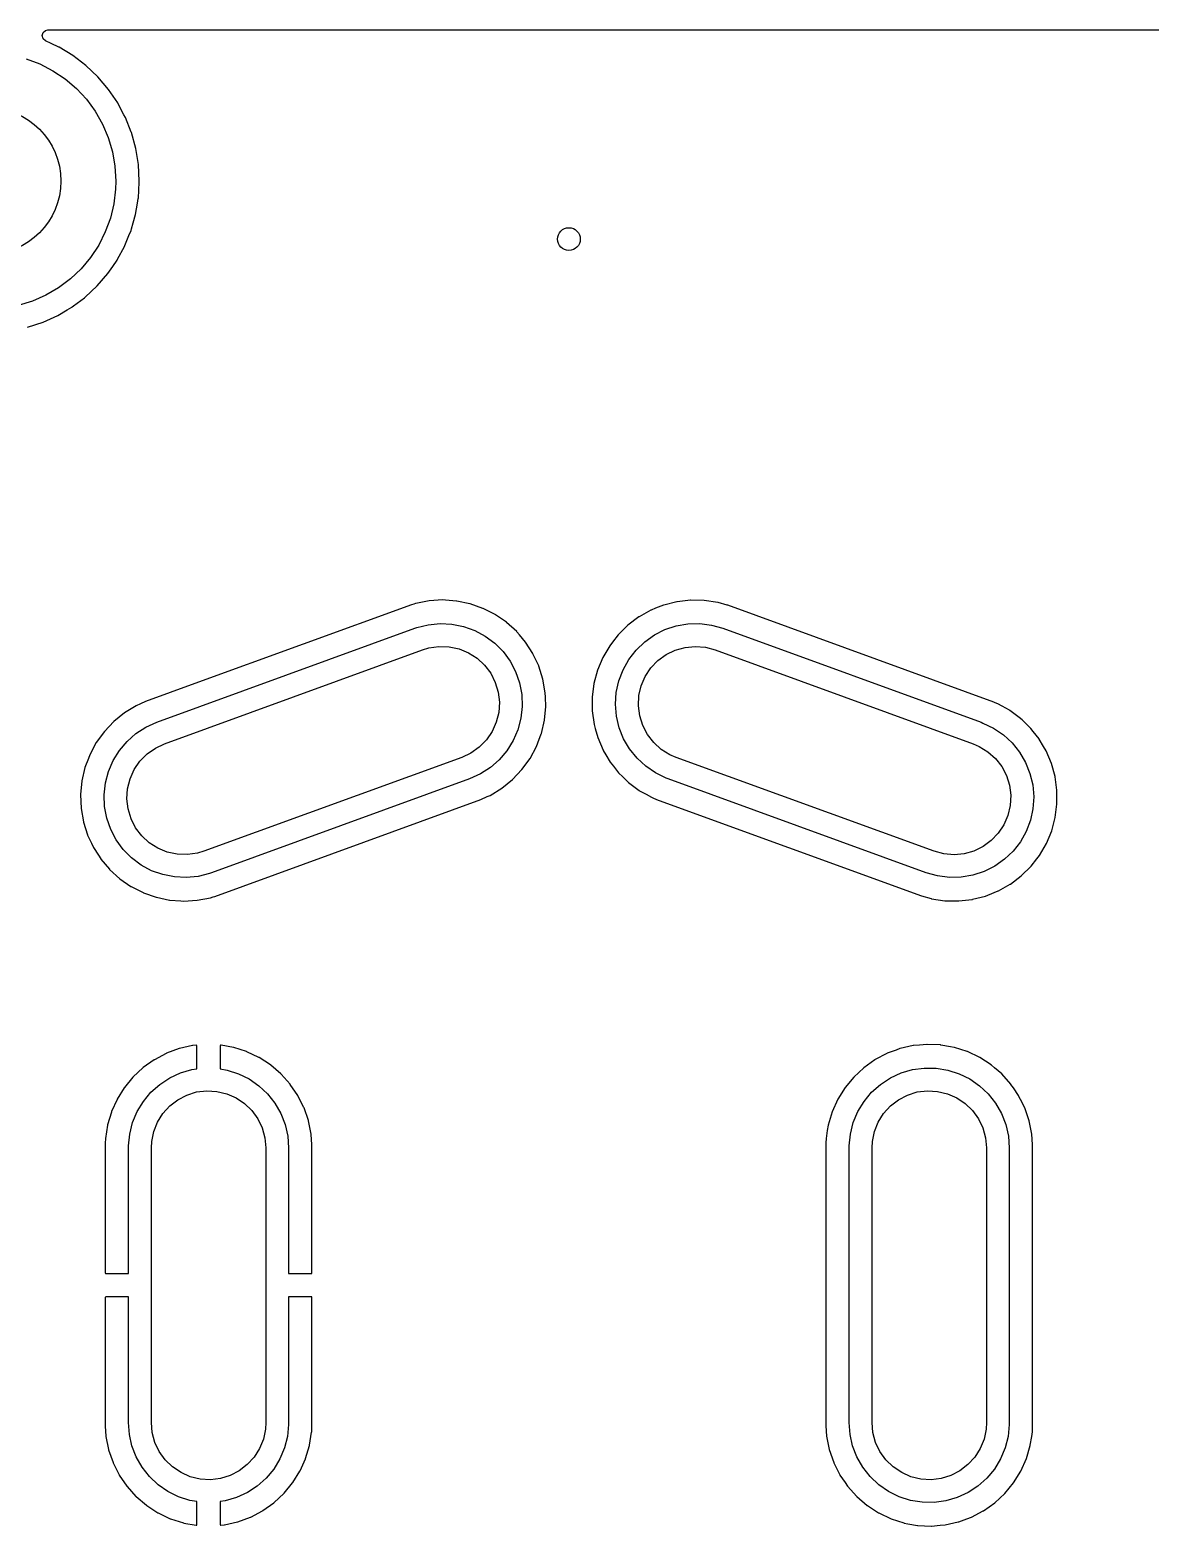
# Model space of a CAD drawing. Extents: x 14 to 417, y -165 to -100.
# Drawn here: x 191.42 to 215.9, y -132.26 to -99.57 of the extents above; entities that cross this region are included whole.
import ezdxf

# ---------------------------------------------------------------- set-up
doc = ezdxf.new("R2010")
doc.units = 0
doc.layers.add('BLACK', color=7, linetype='CONTINUOUS')

msp = doc.modelspace()

# ---------------------------------------------------------------- linework, layer by layer
at = {"layer": 'BLACK', "linetype": 'CONTINUOUS'}
for p, q in [((191.69, -99.6937), (191.711, -99.6257)), ((191.71, -99.762), (191.69, -99.6937)), ((191.711, -99.6257), (191.765, -99.5796)), ((191.765, -99.5796), (191.816, -99.5685)), ((191.816, -99.5685), (239.985, -99.5685)), ((191.763, -99.8088), (191.71, -99.762)), ((191.886, -99.866), (191.763, -99.8088)), ((192.056, -99.9445), (191.886, -99.866)), ((192.058, -99.9462), (192.056, -99.9445)), ((192.359, -100.128), (192.058, -99.9462)), ((192.058, -99.9462), (192.058, -99.9462)), ((191.337, -100.198), (191.639, -100.312)), ((191.639, -100.312), (191.925, -100.46)), ((192.362, -100.13), (192.359, -100.128)), ((192.359, -100.128), (192.359, -100.128)), ((192.647, -100.347), (192.362, -100.13)), ((192.907, -100.593), (192.647, -100.347)), ((191.925, -100.46), (192.193, -100.64)), ((192.193, -100.64), (192.438, -100.849)), ((193.139, -100.867), (192.907, -100.593)), ((192.438, -100.849), (192.657, -101.085)), ((193.34, -101.163), (193.139, -100.867)), ((192.657, -101.085), (192.848, -101.345)), ((192.848, -101.345), (193.008, -101.625)), ((193.342, -101.167), (193.34, -101.163)), ((193.478, -101.423), (193.342, -101.167)), ((193.342, -101.167), (193.342, -101.167)), ((193.008, -101.625), (193.134, -101.922)), ((193.508, -101.48), (193.478, -101.423)), ((193.509, -101.483), (193.508, -101.48)), ((193.637, -101.805), (193.509, -101.483)), ((193.134, -101.922), (193.226, -102.231)), ((193.64, -101.813), (193.637, -101.805)), ((193.736, -102.159), (193.64, -101.813)), ((193.226, -102.231), (193.281, -102.548)), ((193.794, -102.512), (193.736, -102.159)), ((193.281, -102.548), (193.3, -102.87)), ((193.813, -102.87), (193.794, -102.512)), ((193.3, -102.87), (193.294, -103.046)), ((193.792, -103.247), (193.813, -102.895)), ((193.813, -102.893), (193.813, -102.87)), ((193.813, -102.895), (193.813, -102.893)), ((193.294, -103.046), (193.256, -103.366)), ((193.773, -103.357), (193.791, -103.254)), ((193.791, -103.251), (193.792, -103.247)), ((193.791, -103.254), (193.791, -103.251)), ((193.791, -103.254), (193.791, -103.254)), ((193.256, -103.366), (193.18, -103.679)), ((193.679, -103.787), (193.731, -103.604)), ((193.731, -103.604), (193.773, -103.357)), ((193.18, -103.679), (193.07, -103.982)), ((193.587, -104.062), (193.632, -103.952)), ((193.632, -103.952), (193.633, -103.949)), ((193.632, -103.952), (193.632, -103.952)), ((193.633, -103.949), (193.643, -103.913)), ((193.643, -103.913), (193.679, -103.787)), ((192.925, -104.27), (192.748, -104.539)), ((193.07, -103.982), (192.925, -104.27)), ((193.33, -104.593), (193.496, -104.284)), ((193.496, -104.284), (193.498, -104.281)), ((193.498, -104.281), (193.587, -104.062)), ((192.748, -104.539), (192.541, -104.787)), ((193.232, -104.737), (193.326, -104.599)), ((193.326, -104.599), (193.328, -104.596)), ((193.326, -104.599), (193.326, -104.599)), ((193.328, -104.596), (193.33, -104.593)), ((193.33, -104.593), (193.33, -104.593)), ((192.541, -104.787), (192.307, -105.009)), ((192.891, -105.163), (193.125, -104.892)), ((193.125, -104.892), (193.232, -104.737)), ((192.049, -105.202), (191.771, -105.365)), ((192.307, -105.009), (192.049, -105.202)), ((192.63, -105.408), (192.891, -105.163)), ((191.476, -105.494), (191.168, -105.589)), ((191.771, -105.365), (191.476, -105.494)), ((192.343, -105.623), (192.374, -105.6)), ((192.374, -105.6), (192.613, -105.421)), ((192.613, -105.421), (192.63, -105.408)), ((191.709, -105.955), (192.035, -105.806)), ((192.035, -105.806), (192.236, -105.687)), ((192.236, -105.687), (192.34, -105.625)), ((192.34, -105.625), (192.343, -105.623)), ((192.34, -105.625), (192.34, -105.625)), ((191.369, -106.067), (191.709, -105.955)), ((199.762, -112.13), (195.024, -113.854)), ((199.763, -112.13), (199.762, -112.13)), ((199.762, -112.13), (199.762, -112.13)), ((199.811, -112.115), (199.763, -112.13)), ((199.85, -112.103), (199.811, -112.115)), ((199.853, -112.101), (199.85, -112.103)), ((199.85, -112.103), (199.85, -112.103)), ((200.147, -112.044), (199.853, -112.101)), ((200.447, -112.026), (200.147, -112.044)), ((200.504, -112.031), (200.447, -112.026)), ((200.742, -112.048), (200.504, -112.031)), ((200.746, -112.048), (200.742, -112.048)), ((200.742, -112.048), (200.742, -112.048)), ((200.75, -112.049), (200.746, -112.048)), ((201.036, -112.109), (200.75, -112.049)), ((200.75, -112.049), (200.75, -112.049)), ((201.04, -112.11), (201.036, -112.109)), ((201.036, -112.109), (201.036, -112.109)), ((201.323, -112.209), (201.04, -112.11)), ((205.269, -112.137), (205.096, -112.207)), ((205.273, -112.136), (205.269, -112.137)), ((205.274, -112.136), (205.273, -112.136)), ((205.556, -112.065), (205.274, -112.136)), ((205.56, -112.064), (205.556, -112.065)), ((205.556, -112.065), (205.556, -112.065)), ((205.564, -112.063), (205.56, -112.064)), ((205.854, -112.03), (205.564, -112.063)), ((205.858, -112.029), (205.854, -112.03)), ((205.854, -112.03), (205.854, -112.03)), ((205.863, -112.029), (205.858, -112.029)), ((206.154, -112.034), (205.863, -112.029)), ((206.158, -112.034), (206.154, -112.034)), ((206.455, -112.079), (206.158, -112.034)), ((206.459, -112.08), (206.455, -112.079)), ((206.66, -112.139), (206.459, -112.08)), ((206.459, -112.08), (206.459, -112.08)), ((206.67, -112.142), (206.66, -112.139)), ((206.672, -112.142), (206.67, -112.142)), ((212.483, -114.257), (206.672, -112.142)), ((206.672, -112.142), (206.672, -112.142)), ((201.327, -112.211), (201.323, -112.209)), ((201.586, -112.344), (201.327, -112.211)), ((201.327, -112.211), (201.327, -112.211)), ((201.59, -112.346), (201.586, -112.344)), ((201.594, -112.348), (201.59, -112.346)), ((201.834, -112.514), (201.594, -112.348)), ((201.594, -112.348), (201.594, -112.348)), ((204.729, -112.396), (204.49, -112.576)), ((204.733, -112.394), (204.729, -112.396)), ((204.987, -112.251), (204.733, -112.394)), ((204.991, -112.249), (204.987, -112.251)), ((204.987, -112.251), (204.987, -112.251)), ((204.995, -112.247), (204.991, -112.249)), ((205.096, -112.207), (204.995, -112.247)), ((204.995, -112.247), (204.995, -112.247)), ((194.194, -114.698), (199.833, -112.645)), ((199.833, -112.645), (199.876, -112.63)), ((199.876, -112.63), (200.127, -112.567)), ((200.127, -112.567), (200.385, -112.541)), ((200.385, -112.541), (200.644, -112.553)), ((200.644, -112.553), (200.899, -112.604)), ((200.899, -112.604), (201.143, -112.691)), ((201.143, -112.691), (201.371, -112.814)), ((201.837, -112.516), (201.834, -112.514)), ((201.834, -112.514), (201.834, -112.514)), ((202.059, -112.718), (201.837, -112.516)), ((202.062, -112.721), (202.059, -112.718)), ((202.121, -112.79), (202.062, -112.721)), ((202.062, -112.721), (202.062, -112.721)), ((202.253, -112.947), (202.121, -112.79)), ((204.274, -112.79), (204.151, -112.948)), ((204.276, -112.787), (204.274, -112.79)), ((204.274, -112.79), (204.274, -112.79)), ((204.49, -112.576), (204.276, -112.787)), ((204.856, -112.94), (205.068, -112.79)), ((205.068, -112.79), (205.299, -112.673)), ((205.299, -112.673), (205.546, -112.592)), ((205.546, -112.592), (205.801, -112.548)), ((205.801, -112.548), (206.061, -112.542)), ((206.061, -112.542), (206.318, -112.575)), ((206.318, -112.575), (206.567, -112.645)), ((206.567, -112.645), (212.206, -114.698)), ((194.365, -115.167), (200.004, -113.115)), ((200.004, -113.115), (200.141, -113.074)), ((200.141, -113.074), (200.361, -113.042)), ((200.361, -113.042), (200.583, -113.049)), ((200.583, -113.049), (200.801, -113.096)), ((200.801, -113.096), (201.006, -113.18)), ((201.371, -112.814), (201.579, -112.969)), ((201.579, -112.969), (201.762, -113.153)), ((202.255, -112.95), (202.253, -112.947)), ((202.412, -113.196), (202.255, -112.95)), ((204.092, -113.024), (203.941, -113.283)), ((204.151, -112.948), (204.092, -113.024)), ((204.51, -113.324), (204.668, -113.119)), ((204.668, -113.119), (204.856, -112.94)), ((205.325, -113.218), (205.525, -113.121)), ((205.525, -113.121), (205.739, -113.061)), ((205.739, -113.061), (205.96, -113.04)), ((205.96, -113.04), (206.182, -113.058)), ((206.182, -113.058), (206.396, -113.115)), ((206.396, -113.115), (212.035, -115.167)), ((201.006, -113.18), (201.194, -113.3)), ((201.194, -113.3), (201.357, -113.45)), ((201.762, -113.153), (201.915, -113.363)), ((201.915, -113.363), (202.036, -113.592)), ((202.415, -113.199), (202.412, -113.196)), ((202.412, -113.196), (202.412, -113.196)), ((202.456, -113.287), (202.415, -113.199)), ((202.54, -113.468), (202.456, -113.287)), ((203.941, -113.283), (203.826, -113.56)), ((204.383, -113.55), (204.51, -113.324)), ((204.992, -113.51), (205.146, -113.349)), ((205.146, -113.349), (205.325, -113.218)), ((201.357, -113.45), (201.491, -113.628)), ((201.491, -113.628), (201.592, -113.826)), ((202.036, -113.592), (202.121, -113.837)), ((202.541, -113.471), (202.54, -113.468)), ((202.54, -113.468), (202.54, -113.468)), ((202.543, -113.475), (202.541, -113.471)), ((202.571, -113.565), (202.543, -113.475)), ((202.543, -113.475), (202.543, -113.475)), ((202.631, -113.758), (202.571, -113.565)), ((202.682, -114.053), (202.631, -113.758)), ((203.826, -113.56), (203.748, -113.85)), ((204.291, -113.793), (204.383, -113.55)), ((204.781, -113.9), (204.869, -113.695)), ((204.869, -113.695), (204.992, -113.51)), ((195.024, -113.854), (193.949, -114.246)), ((201.592, -113.826), (201.656, -114.039)), ((201.656, -114.039), (201.681, -114.259)), ((202.121, -113.837), (202.17, -114.092)), ((202.17, -114.092), (202.18, -114.351)), ((202.686, -114.148), (202.682, -114.053)), ((203.748, -113.85), (203.71, -114.148)), ((204.219, -114.305), (204.236, -114.046)), ((204.236, -114.046), (204.291, -113.793)), ((204.731, -114.116), (204.781, -113.9)), ((193.744, -114.336), (193.488, -114.492)), ((193.836, -114.296), (193.744, -114.336)), ((193.947, -114.247), (193.836, -114.296)), ((193.949, -114.246), (193.947, -114.247)), ((193.947, -114.247), (193.947, -114.247)), ((201.681, -114.259), (201.666, -114.481)), ((202.18, -114.351), (202.152, -114.609)), ((202.666, -114.652), (202.694, -114.353)), ((202.694, -114.353), (202.686, -114.148)), ((203.71, -114.148), (203.71, -114.246)), ((203.71, -114.246), (203.711, -114.439)), ((204.24, -114.564), (204.219, -114.305)), ((204.72, -114.338), (204.731, -114.116)), ((204.748, -114.558), (204.72, -114.338)), ((212.484, -114.258), (212.483, -114.257)), ((212.483, -114.257), (212.483, -114.257)), ((212.485, -114.258), (212.484, -114.258)), ((212.515, -114.271), (212.485, -114.258)), ((212.485, -114.258), (212.485, -114.258)), ((212.571, -114.294), (212.515, -114.271)), ((212.67, -114.349), (212.571, -114.294)), ((212.83, -114.437), (212.67, -114.349)), ((193.255, -114.681), (193.049, -114.899)), ((193.488, -114.492), (193.255, -114.681)), ((193.958, -114.804), (194.194, -114.698)), ((201.613, -114.697), (201.522, -114.9)), ((201.666, -114.481), (201.613, -114.697)), ((202.152, -114.609), (202.086, -114.86)), ((202.598, -114.944), (202.666, -114.652)), ((203.711, -114.439), (203.711, -114.448)), ((203.711, -114.448), (203.752, -114.745)), ((203.752, -114.745), (203.753, -114.749)), ((203.753, -114.749), (203.753, -114.749)), ((203.753, -114.749), (203.775, -114.831)), ((204.3, -114.816), (204.24, -114.564)), ((204.815, -114.77), (204.748, -114.558)), ((212.206, -114.698), (212.248, -114.714)), ((212.248, -114.714), (212.482, -114.827)), ((212.833, -114.439), (212.83, -114.437)), ((212.83, -114.437), (212.83, -114.437)), ((212.837, -114.442), (212.833, -114.439)), ((213.071, -114.616), (212.837, -114.442)), ((212.837, -114.442), (212.837, -114.442)), ((213.074, -114.618), (213.071, -114.616)), ((213.071, -114.616), (213.071, -114.616)), ((213.077, -114.621), (213.074, -114.618)), ((213.104, -114.648), (213.077, -114.621)), ((213.077, -114.621), (213.077, -114.621)), ((213.289, -114.827), (213.104, -114.648)), ((193.049, -114.899), (192.873, -115.143)), ((193.545, -115.115), (193.74, -114.944)), ((193.74, -114.944), (193.958, -114.804)), ((201.397, -115.083), (201.241, -115.242)), ((201.522, -114.9), (201.397, -115.083)), ((202.086, -114.86), (201.983, -115.098)), ((202.522, -115.146), (202.597, -114.948)), ((202.597, -114.948), (202.598, -114.944)), ((203.775, -114.831), (203.831, -115.034)), ((203.831, -115.034), (203.949, -115.311)), ((204.396, -115.057), (204.3, -114.816)), ((204.527, -115.281), (204.396, -115.057)), ((204.918, -114.967), (204.815, -114.77)), ((205.055, -115.142), (204.918, -114.967)), ((212.482, -114.827), (212.696, -114.972)), ((212.696, -114.972), (212.887, -115.149)), ((213.292, -114.831), (213.289, -114.827)), ((213.348, -114.903), (213.292, -114.831)), ((213.292, -114.831), (213.292, -114.831)), ((213.475, -115.063), (213.348, -114.903)), ((213.477, -115.067), (213.475, -115.063)), ((213.573, -115.229), (213.477, -115.067)), ((213.477, -115.067), (213.477, -115.067)), ((192.73, -115.411), (192.699, -115.493)), ((192.732, -115.407), (192.73, -115.411)), ((192.73, -115.411), (192.73, -115.411)), ((192.873, -115.143), (192.732, -115.407)), ((193.241, -115.534), (193.377, -115.313)), ((193.377, -115.313), (193.545, -115.115)), ((193.827, -115.549), (193.983, -115.39)), ((193.983, -115.39), (194.164, -115.262)), ((194.164, -115.262), (194.365, -115.167)), ((201.06, -115.37), (200.859, -115.465)), ((201.241, -115.242), (201.06, -115.37)), ((201.847, -115.319), (201.679, -115.517)), ((201.983, -115.098), (201.847, -115.319)), ((202.351, -115.489), (202.492, -115.225)), ((202.492, -115.225), (202.522, -115.146)), ((203.949, -115.311), (203.951, -115.314)), ((203.951, -115.314), (203.951, -115.314)), ((203.951, -115.314), (204.008, -115.411)), ((204.008, -115.411), (204.101, -115.569)), ((204.689, -115.483), (204.527, -115.281)), ((205.22, -115.291), (205.055, -115.142)), ((205.409, -115.408), (205.22, -115.291)), ((205.541, -115.465), (205.409, -115.408)), ((212.035, -115.167), (212.167, -115.224)), ((212.167, -115.224), (212.356, -115.341)), ((212.356, -115.341), (212.521, -115.49)), ((212.887, -115.149), (213.049, -115.351)), ((213.049, -115.351), (213.18, -115.575)), ((213.627, -115.321), (213.573, -115.229)), ((213.745, -115.598), (213.627, -115.321)), ((192.626, -115.688), (192.558, -115.98)), ((192.699, -115.493), (192.626, -115.688)), ((193.138, -115.772), (193.241, -115.534)), ((193.611, -115.935), (193.702, -115.732)), ((193.702, -115.732), (193.827, -115.549)), ((200.859, -115.465), (195.22, -117.517)), ((201.484, -115.688), (201.266, -115.828)), ((201.679, -115.517), (201.484, -115.688)), ((201.969, -115.951), (202.175, -115.733)), ((202.175, -115.733), (202.351, -115.489)), ((204.101, -115.569), (204.172, -115.659)), ((204.172, -115.659), (204.284, -115.801)), ((204.88, -115.66), (204.689, -115.483)), ((205.094, -115.805), (204.88, -115.66)), ((211.18, -117.517), (205.541, -115.465)), ((212.521, -115.49), (212.658, -115.665)), ((212.658, -115.665), (212.761, -115.862)), ((213.18, -115.575), (213.276, -115.816)), ((213.746, -115.602), (213.745, -115.598)), ((213.823, -115.883), (213.746, -115.602)), ((213.746, -115.602), (213.746, -115.602)), ((192.558, -115.98), (192.53, -116.279)), ((193.044, -116.281), (193.072, -116.023)), ((193.072, -116.023), (193.138, -115.772)), ((193.558, -116.151), (193.611, -115.935)), ((201.03, -115.934), (195.391, -117.987)), ((201.266, -115.828), (201.03, -115.934)), ((201.736, -116.14), (201.969, -115.951)), ((204.284, -115.801), (204.284, -115.801)), ((204.284, -115.801), (204.287, -115.805)), ((204.287, -115.805), (204.376, -115.891)), ((204.376, -115.891), (204.499, -116.011)), ((204.499, -116.011), (204.499, -116.011)), ((204.499, -116.011), (204.502, -116.014)), ((204.502, -116.014), (204.505, -116.016)), ((204.505, -116.016), (204.505, -116.016)), ((204.505, -116.016), (204.739, -116.19)), ((205.328, -115.918), (205.094, -115.805)), ((205.37, -115.934), (205.328, -115.918)), ((211.009, -117.987), (205.37, -115.934)), ((212.761, -115.862), (212.828, -116.074)), ((213.276, -115.816), (213.336, -116.068)), ((213.824, -115.887), (213.823, -115.883)), ((213.823, -115.883), (213.823, -115.883)), ((213.865, -116.184), (213.824, -115.887)), ((192.53, -116.279), (192.542, -116.579)), ((193.054, -116.54), (193.044, -116.281)), ((193.543, -116.373), (193.558, -116.151)), ((193.568, -116.593), (193.543, -116.373)), ((195.462, -118.502), (201.273, -116.387)), ((201.273, -116.387), (201.275, -116.386)), ((201.273, -116.387), (201.273, -116.387)), ((201.275, -116.386), (201.277, -116.385)), ((201.277, -116.385), (201.417, -116.323)), ((201.277, -116.385), (201.277, -116.385)), ((201.417, -116.323), (201.48, -116.296)), ((201.48, -116.296), (201.736, -116.14)), ((204.739, -116.19), (204.739, -116.19)), ((204.739, -116.19), (204.743, -116.193)), ((204.743, -116.193), (204.746, -116.195)), ((204.746, -116.195), (204.746, -116.195)), ((204.746, -116.195), (204.886, -116.272)), ((204.886, -116.272), (205.005, -116.338)), ((205.005, -116.338), (205.061, -116.361)), ((205.061, -116.361), (205.091, -116.374)), ((205.091, -116.374), (205.091, -116.374)), ((205.091, -116.374), (205.092, -116.374)), ((205.092, -116.374), (205.093, -116.375)), ((205.093, -116.375), (205.093, -116.375)), ((205.093, -116.375), (210.904, -118.49)), ((212.828, -116.074), (212.856, -116.294)), ((212.856, -116.294), (212.845, -116.516)), ((213.336, -116.068), (213.357, -116.327)), ((213.357, -116.327), (213.34, -116.586)), ((213.865, -116.188), (213.865, -116.184)), ((213.865, -116.279), (213.865, -116.188)), ((213.865, -116.188), (213.865, -116.188)), ((213.865, -116.282), (213.865, -116.279)), ((213.866, -116.484), (213.865, -116.282)), ((192.542, -116.579), (192.593, -116.874)), ((193.103, -116.795), (193.054, -116.54)), ((193.632, -116.806), (193.568, -116.593)), ((212.845, -116.516), (212.795, -116.732)), ((213.34, -116.586), (213.285, -116.839)), ((213.828, -116.782), (213.866, -116.484)), ((192.593, -116.874), (192.594, -116.878)), ((192.594, -116.878), (192.594, -116.878)), ((192.594, -116.878), (192.681, -117.157)), ((193.188, -117.04), (193.103, -116.795)), ((193.309, -117.269), (193.188, -117.04)), ((193.733, -117.004), (193.632, -116.806)), ((193.867, -117.182), (193.733, -117.004)), ((212.707, -116.937), (212.584, -117.122)), ((212.795, -116.732), (212.707, -116.937)), ((213.285, -116.839), (213.193, -117.082)), ((213.75, -117.072), (213.828, -116.782)), ((192.681, -117.157), (192.683, -117.161)), ((192.683, -117.161), (192.684, -117.164)), ((192.684, -117.164), (192.684, -117.164)), ((192.684, -117.164), (192.767, -117.342)), ((192.767, -117.342), (192.809, -117.433)), ((193.462, -117.479), (193.309, -117.269)), ((194.03, -117.332), (193.867, -117.182)), ((194.218, -117.452), (194.03, -117.332)), ((212.43, -117.283), (212.251, -117.414)), ((212.584, -117.122), (212.43, -117.283)), ((213.066, -117.308), (212.908, -117.513)), ((213.193, -117.082), (213.066, -117.308)), ((213.484, -117.608), (213.635, -117.349)), ((213.635, -117.349), (213.75, -117.072)), ((192.809, -117.433), (192.812, -117.436)), ((192.812, -117.436), (192.812, -117.436)), ((192.812, -117.436), (192.919, -117.604)), ((192.919, -117.604), (192.971, -117.685)), ((192.971, -117.685), (192.974, -117.688)), ((192.974, -117.688), (193.162, -117.911)), ((193.645, -117.663), (193.462, -117.479)), ((193.853, -117.818), (193.645, -117.663)), ((194.423, -117.536), (194.218, -117.452)), ((194.641, -117.583), (194.423, -117.536)), ((194.863, -117.59), (194.641, -117.583)), ((195.083, -117.558), (194.863, -117.59)), ((195.22, -117.517), (195.083, -117.558)), ((211.394, -117.574), (211.18, -117.517)), ((211.616, -117.592), (211.394, -117.574)), ((211.837, -117.571), (211.616, -117.592)), ((212.051, -117.511), (211.837, -117.571)), ((212.251, -117.414), (212.051, -117.511)), ((212.72, -117.692), (212.508, -117.842)), ((212.908, -117.513), (212.72, -117.692)), ((213.3, -117.845), (213.424, -117.685)), ((213.424, -117.685), (213.481, -117.611)), ((213.481, -117.611), (213.484, -117.608)), ((213.481, -117.611), (213.481, -117.611)), ((193.162, -117.911), (193.162, -117.911)), ((193.162, -117.911), (193.165, -117.914)), ((193.165, -117.914), (193.387, -118.116)), ((194.081, -117.941), (193.853, -117.818)), ((194.325, -118.028), (194.081, -117.941)), ((195.348, -118.002), (195.097, -118.065)), ((195.391, -117.987), (195.348, -118.002)), ((211.258, -118.057), (211.009, -117.987)), ((212.277, -117.959), (212.03, -118.04)), ((212.508, -117.842), (212.277, -117.959)), ((213.086, -118.056), (213.3, -117.845)), ((193.387, -118.116), (193.39, -118.118)), ((193.39, -118.118), (193.39, -118.118)), ((193.39, -118.118), (193.63, -118.284)), ((193.63, -118.284), (193.63, -118.284)), ((193.63, -118.284), (193.634, -118.286)), ((193.634, -118.286), (193.638, -118.288)), ((193.638, -118.288), (193.897, -118.421)), ((194.58, -118.079), (194.325, -118.028)), ((194.839, -118.091), (194.58, -118.079)), ((195.097, -118.065), (194.839, -118.091)), ((211.515, -118.09), (211.258, -118.057)), ((211.775, -118.084), (211.515, -118.09)), ((212.03, -118.04), (211.775, -118.084)), ((212.589, -118.381), (212.843, -118.238)), ((212.843, -118.238), (212.847, -118.236)), ((212.843, -118.238), (212.843, -118.238)), ((212.847, -118.236), (213.086, -118.056)), ((193.897, -118.421), (193.897, -118.421)), ((193.897, -118.421), (193.901, -118.423)), ((193.901, -118.423), (194.184, -118.522)), ((194.184, -118.522), (194.188, -118.523)), ((194.188, -118.523), (194.188, -118.523)), ((194.188, -118.523), (194.474, -118.583)), ((194.474, -118.583), (194.474, -118.583)), ((194.474, -118.583), (194.478, -118.584)), ((194.478, -118.584), (194.482, -118.584)), ((194.482, -118.584), (194.482, -118.584)), ((194.482, -118.584), (194.72, -118.601)), ((194.72, -118.601), (194.777, -118.606)), ((194.777, -118.606), (195.077, -118.588)), ((195.077, -118.588), (195.371, -118.531)), ((195.371, -118.531), (195.425, -118.514)), ((195.425, -118.514), (195.459, -118.503)), ((195.459, -118.503), (195.461, -118.502)), ((195.459, -118.503), (195.459, -118.503)), ((195.461, -118.502), (195.462, -118.502)), ((195.462, -118.502), (195.462, -118.502)), ((210.904, -118.49), (210.904, -118.49)), ((210.904, -118.49), (210.906, -118.49)), ((210.906, -118.49), (210.908, -118.491)), ((210.908, -118.491), (210.908, -118.491)), ((210.908, -118.491), (211.117, -118.552)), ((211.117, -118.552), (211.117, -118.552)), ((211.117, -118.552), (211.121, -118.553)), ((211.121, -118.553), (211.418, -118.598)), ((211.418, -118.598), (211.422, -118.598)), ((211.422, -118.598), (211.713, -118.603)), ((211.713, -118.603), (211.718, -118.603)), ((211.718, -118.603), (211.722, -118.602)), ((211.722, -118.602), (212.012, -118.569)), ((211.722, -118.602), (211.722, -118.602)), ((212.012, -118.569), (212.016, -118.568)), ((212.016, -118.568), (212.02, -118.567)), ((212.02, -118.567), (212.302, -118.496)), ((212.302, -118.496), (212.307, -118.495)), ((212.302, -118.496), (212.302, -118.496)), ((212.307, -118.495), (212.492, -118.421)), ((212.492, -118.421), (212.581, -118.385)), ((212.581, -118.385), (212.585, -118.383)), ((212.581, -118.385), (212.581, -118.385)), ((212.585, -118.383), (212.589, -118.381)), ((212.589, -118.381), (212.589, -118.381)), ((194.402, -121.935), (194.144, -122.071)), ((194.409, -121.931), (194.402, -121.935)), ((194.683, -121.83), (194.409, -121.931)), ((194.691, -121.828), (194.683, -121.83)), ((194.976, -121.764), (194.691, -121.828)), ((194.984, -121.763), (194.976, -121.764)), ((195.056, -121.757), (194.984, -121.763)), ((195.068, -121.759), (195.056, -121.757)), ((195.072, -121.774), (195.068, -121.759)), ((195.072, -122.273), (195.072, -121.774)), ((195.585, -121.756), (195.58, -121.771)), ((195.58, -121.771), (195.58, -122.273)), ((195.598, -121.755), (195.585, -121.756)), ((195.869, -121.803), (195.598, -121.755)), ((195.877, -121.805), (195.869, -121.803)), ((196.155, -121.895), (195.877, -121.805)), ((196.163, -121.898), (196.155, -121.895)), ((196.426, -122.023), (196.163, -121.898)), ((210.15, -121.934), (209.892, -122.07)), ((210.153, -121.932), (210.15, -121.934)), ((210.15, -121.934), (210.15, -121.934)), ((210.348, -121.86), (210.153, -121.932)), ((210.431, -121.83), (210.348, -121.86)), ((210.435, -121.829), (210.431, -121.83)), ((210.431, -121.83), (210.431, -121.83)), ((210.439, -121.828), (210.435, -121.829)), ((210.724, -121.764), (210.439, -121.828)), ((210.439, -121.828), (210.439, -121.828)), ((210.728, -121.763), (210.724, -121.764)), ((210.724, -121.764), (210.724, -121.764)), ((210.863, -121.751), (210.728, -121.763)), ((211.022, -121.737), (210.863, -121.751)), ((211.027, -121.737), (211.022, -121.737)), ((211.022, -121.737), (211.022, -121.737)), ((211.031, -121.737), (211.027, -121.737)), ((211.322, -121.75), (211.031, -121.737)), ((211.031, -121.737), (211.031, -121.737)), ((211.326, -121.751), (211.322, -121.75)), ((211.322, -121.75), (211.322, -121.75)), ((211.33, -121.751), (211.326, -121.751)), ((211.541, -121.789), (211.33, -121.751)), ((211.33, -121.751), (211.33, -121.751)), ((211.622, -121.804), (211.541, -121.789)), ((211.626, -121.805), (211.622, -121.804)), ((211.903, -121.894), (211.626, -121.805)), ((211.626, -121.805), (211.626, -121.805)), ((211.907, -121.895), (211.903, -121.894)), ((211.903, -121.894), (211.903, -121.894)), ((212.178, -122.024), (211.907, -121.895)), ((193.893, -122.249), (193.679, -122.448)), ((193.899, -122.244), (193.893, -122.249)), ((194.137, -122.075), (193.899, -122.244)), ((194.144, -122.071), (194.137, -122.075)), ((194.962, -122.288), (195.072, -122.273)), ((195.58, -122.273), (195.735, -122.298)), ((196.434, -122.027), (196.426, -122.023)), ((196.678, -122.186), (196.434, -122.027)), ((196.685, -122.191), (196.678, -122.186)), ((196.906, -122.38), (196.685, -122.191)), ((209.643, -122.246), (209.424, -122.45)), ((209.888, -122.072), (209.643, -122.246)), ((209.892, -122.07), (209.888, -122.072)), ((210.71, -122.288), (210.967, -122.253)), ((210.967, -122.253), (211.227, -122.257)), ((211.227, -122.257), (211.483, -122.298)), ((212.182, -122.026), (212.178, -122.024)), ((212.426, -122.185), (212.182, -122.026)), ((212.182, -122.026), (212.182, -122.026)), ((212.43, -122.188), (212.426, -122.185)), ((212.426, -122.185), (212.426, -122.185)), ((212.433, -122.19), (212.43, -122.188)), ((212.501, -122.249), (212.433, -122.19)), ((212.433, -122.19), (212.433, -122.19)), ((212.658, -122.383), (212.501, -122.249)), ((193.674, -122.454), (193.489, -122.679)), ((193.679, -122.448), (193.674, -122.454)), ((194.261, -122.612), (194.478, -122.469)), ((194.478, -122.469), (194.713, -122.361)), ((194.713, -122.361), (194.962, -122.288)), ((195.735, -122.298), (195.982, -122.377)), ((195.982, -122.377), (196.214, -122.492)), ((196.214, -122.492), (196.427, -122.64)), ((196.912, -122.386), (196.906, -122.38)), ((197.107, -122.604), (196.912, -122.386)), ((197.112, -122.61), (197.107, -122.604)), ((209.424, -122.45), (209.234, -122.682)), ((210.009, -122.612), (210.226, -122.469)), ((210.226, -122.469), (210.461, -122.361)), ((210.461, -122.361), (210.71, -122.288)), ((211.483, -122.298), (211.73, -122.377)), ((211.73, -122.377), (211.962, -122.492)), ((211.962, -122.492), (212.175, -122.64)), ((212.858, -122.606), (212.658, -122.383)), ((193.484, -122.686), (193.33, -122.934)), ((193.489, -122.679), (193.484, -122.686)), ((193.901, -122.984), (194.067, -122.784)), ((194.067, -122.784), (194.261, -122.612)), ((194.656, -122.945), (194.854, -122.843)), ((194.854, -122.843), (195.066, -122.777)), ((195.066, -122.777), (195.287, -122.751)), ((195.287, -122.751), (195.509, -122.763)), ((195.509, -122.763), (195.725, -122.815)), ((195.725, -122.815), (195.928, -122.905)), ((195.928, -122.905), (196.113, -123.029)), ((196.427, -122.64), (196.616, -122.818)), ((196.616, -122.818), (196.777, -123.021)), ((197.276, -122.851), (197.112, -122.61)), ((197.28, -122.859), (197.276, -122.851)), ((197.41, -123.119), (197.28, -122.859)), ((209.234, -122.682), (209.075, -122.937)), ((209.649, -122.984), (209.815, -122.784)), ((209.815, -122.784), (210.009, -122.612)), ((210.404, -122.945), (210.602, -122.843)), ((210.602, -122.843), (210.814, -122.777)), ((210.814, -122.777), (211.035, -122.751)), ((211.035, -122.751), (211.257, -122.763)), ((211.257, -122.763), (211.473, -122.815)), ((211.473, -122.815), (211.676, -122.905)), ((211.676, -122.905), (211.861, -123.029)), ((212.175, -122.64), (212.364, -122.818)), ((212.364, -122.818), (212.525, -123.021)), ((212.86, -122.61), (212.858, -122.606)), ((212.912, -122.686), (212.86, -122.61)), ((212.86, -122.61), (212.86, -122.61)), ((213.026, -122.855), (212.912, -122.686)), ((213.028, -122.858), (213.026, -122.855)), ((213.07, -122.941), (213.028, -122.858)), ((213.028, -122.858), (213.028, -122.858)), ((193.204, -123.215), (193.12, -123.495)), ((193.207, -123.207), (193.204, -123.215)), ((193.326, -122.941), (193.207, -123.207)), ((193.33, -122.934), (193.326, -122.941)), ((193.666, -123.445), (193.767, -123.206)), ((193.767, -123.206), (193.901, -122.984)), ((194.212, -123.433), (194.33, -123.244)), ((194.33, -123.244), (194.48, -123.08)), ((194.48, -123.08), (194.656, -122.945)), ((196.113, -123.029), (196.272, -123.183)), ((196.272, -123.183), (196.402, -123.364)), ((196.777, -123.021), (196.906, -123.247)), ((196.906, -123.247), (197, -123.488)), ((197.414, -123.127), (197.41, -123.119)), ((197.509, -123.403), (197.414, -123.127)), ((208.952, -123.211), (208.867, -123.499)), ((209.075, -122.937), (208.952, -123.211)), ((209.414, -123.445), (209.515, -123.206)), ((209.515, -123.206), (209.649, -122.984)), ((209.96, -123.433), (210.078, -123.244)), ((210.078, -123.244), (210.228, -123.08)), ((210.228, -123.08), (210.404, -122.945)), ((211.861, -123.029), (212.02, -123.183)), ((212.02, -123.183), (212.15, -123.364)), ((212.525, -123.021), (212.654, -123.247)), ((212.654, -123.247), (212.748, -123.488)), ((213.161, -123.123), (213.07, -122.941)), ((213.258, -123.407), (213.161, -123.123)), ((193.119, -123.503), (193.073, -123.791)), ((193.12, -123.495), (193.119, -123.503)), ((193.603, -123.696), (193.666, -123.445)), ((194.129, -123.639), (194.212, -123.433)), ((196.402, -123.364), (196.498, -123.564)), ((196.498, -123.564), (196.556, -123.779)), ((197, -123.488), (197.057, -123.741)), ((197.511, -123.411), (197.509, -123.403)), ((197.568, -123.697), (197.511, -123.411)), ((208.866, -123.503), (208.847, -123.622)), ((208.867, -123.499), (208.866, -123.503)), ((208.866, -123.503), (208.866, -123.503)), ((209.351, -123.696), (209.414, -123.445)), ((209.877, -123.639), (209.96, -123.433)), ((212.15, -123.364), (212.246, -123.564)), ((212.246, -123.564), (212.304, -123.779)), ((212.748, -123.488), (212.805, -123.741)), ((213.318, -123.701), (213.258, -123.407)), ((193.072, -123.798), (193.068, -123.887)), ((193.068, -123.887), (193.068, -123.89)), ((193.068, -123.89), (193.068, -126.728)), ((193.073, -123.791), (193.072, -123.798)), ((193.577, -123.954), (193.603, -123.696)), ((194.076, -124), (194.084, -123.856)), ((194.084, -123.856), (194.129, -123.639)), ((196.556, -123.779), (196.576, -124)), ((197.057, -123.741), (197.076, -124)), ((197.569, -123.705), (197.568, -123.697)), ((197.584, -123.922), (197.569, -123.705)), ((208.82, -123.795), (208.815, -123.889)), ((208.815, -123.889), (208.815, -130.076)), ((208.847, -123.622), (208.82, -123.795)), ((209.325, -123.954), (209.351, -123.696)), ((209.824, -124), (209.832, -123.856)), ((209.832, -123.856), (209.877, -123.639)), ((212.304, -123.779), (212.324, -124)), ((212.805, -123.741), (212.824, -124)), ((213.332, -123.924), (213.318, -123.701)), ((193.576, -124), (193.577, -123.954)), ((193.576, -126.746), (193.576, -124)), ((194.076, -130), (194.076, -124)), ((196.576, -124), (196.576, -130)), ((197.076, -124), (197.076, -126.746)), ((197.584, -123.926), (197.584, -123.922)), ((197.584, -126.732), (197.584, -123.926)), ((209.324, -124), (209.325, -123.954)), ((209.324, -130), (209.324, -124)), ((209.824, -130), (209.824, -124)), ((212.324, -124), (212.324, -130)), ((212.824, -124), (212.824, -130)), ((213.332, -130.111), (213.332, -123.924)), ((193.068, -126.728), (193.072, -126.743)), ((193.072, -126.743), (193.074, -126.744)), ((193.074, -126.744), (193.082, -126.746)), ((193.082, -126.746), (193.576, -126.746)), ((197.076, -126.746), (197.566, -126.746)), ((197.566, -126.746), (197.581, -126.742)), ((197.581, -126.742), (197.582, -126.74)), ((197.582, -126.74), (197.584, -126.732)), ((193.07, -127.26), (193.068, -127.268)), ((193.068, -127.268), (193.068, -130.074)), ((193.071, -127.258), (193.07, -127.26)), ((193.086, -127.254), (193.071, -127.258)), ((193.576, -127.254), (193.086, -127.254)), ((193.576, -130), (193.576, -127.254)), ((197.57, -127.254), (197.076, -127.254)), ((197.076, -127.254), (197.076, -130)), ((197.578, -127.256), (197.57, -127.254)), ((197.58, -127.257), (197.578, -127.256)), ((197.584, -127.272), (197.58, -127.257)), ((197.584, -130.11), (197.584, -127.272)), ((193.068, -130.074), (193.068, -130.078)), ((193.068, -130.078), (193.083, -130.295)), ((193.595, -130.259), (193.576, -130)), ((194.096, -130.221), (194.076, -130)), ((196.576, -130), (196.568, -130.144)), ((197.075, -130.046), (197.049, -130.304)), ((197.076, -130), (197.075, -130.046)), ((197.58, -130.202), (197.584, -130.113)), ((197.584, -130.113), (197.584, -130.11)), ((208.815, -130.076), (208.83, -130.299)), ((209.343, -130.259), (209.324, -130)), ((209.844, -130.221), (209.824, -130)), ((212.324, -130), (212.316, -130.144)), ((212.823, -130.046), (212.797, -130.304)), ((212.824, -130), (212.823, -130.046)), ((213.328, -130.205), (213.332, -130.111)), ((193.083, -130.295), (193.084, -130.303)), ((193.084, -130.303), (193.141, -130.589)), ((193.652, -130.512), (193.595, -130.259)), ((194.154, -130.436), (194.096, -130.221)), ((194.25, -130.636), (194.154, -130.436)), ((196.523, -130.361), (196.44, -130.567)), ((196.568, -130.144), (196.523, -130.361)), ((197.049, -130.304), (196.986, -130.555)), ((197.533, -130.497), (197.579, -130.209)), ((197.579, -130.209), (197.58, -130.202)), ((208.83, -130.299), (208.89, -130.593)), ((209.4, -130.512), (209.343, -130.259)), ((209.902, -130.436), (209.844, -130.221)), ((209.998, -130.636), (209.902, -130.436)), ((212.271, -130.361), (212.188, -130.567)), ((212.316, -130.144), (212.271, -130.361)), ((212.797, -130.304), (212.734, -130.555)), ((213.282, -130.497), (213.313, -130.303)), ((213.313, -130.303), (213.328, -130.205)), ((193.141, -130.589), (193.143, -130.597)), ((193.143, -130.597), (193.238, -130.873)), ((193.746, -130.753), (193.652, -130.512)), ((193.875, -130.979), (193.746, -130.753)), ((194.38, -130.817), (194.25, -130.636)), ((196.322, -130.756), (196.172, -130.92)), ((196.44, -130.567), (196.322, -130.756)), ((196.986, -130.555), (196.885, -130.794)), ((197.448, -130.785), (197.532, -130.505)), ((197.532, -130.505), (197.533, -130.497)), ((208.89, -130.593), (208.987, -130.877)), ((209.494, -130.753), (209.4, -130.512)), ((209.623, -130.979), (209.494, -130.753)), ((210.128, -130.817), (209.998, -130.636)), ((212.07, -130.756), (211.92, -130.92)), ((212.188, -130.567), (212.07, -130.756)), ((212.734, -130.555), (212.633, -130.794)), ((213.196, -130.789), (213.281, -130.501)), ((213.281, -130.501), (213.282, -130.497)), ((193.238, -130.873), (193.242, -130.881)), ((193.242, -130.881), (193.372, -131.141)), ((194.036, -131.182), (193.875, -130.979)), ((194.539, -130.971), (194.38, -130.817)), ((194.724, -131.095), (194.539, -130.971)), ((194.927, -131.185), (194.724, -131.095)), ((195.996, -131.055), (195.798, -131.157)), ((196.172, -130.92), (195.996, -131.055)), ((196.751, -131.016), (196.585, -131.216)), ((196.885, -130.794), (196.751, -131.016)), ((197.168, -131.314), (197.322, -131.066)), ((197.322, -131.066), (197.326, -131.059)), ((197.326, -131.059), (197.445, -130.793)), ((197.445, -130.793), (197.448, -130.785)), ((208.987, -130.877), (208.989, -130.881)), ((208.989, -130.881), (208.989, -130.881)), ((208.989, -130.881), (209.078, -131.059)), ((209.078, -131.059), (209.122, -131.145)), ((209.784, -131.182), (209.623, -130.979)), ((210.287, -130.971), (210.128, -130.817)), ((210.472, -131.095), (210.287, -130.971)), ((210.675, -131.185), (210.472, -131.095)), ((211.744, -131.055), (211.546, -131.157)), ((211.92, -130.92), (211.744, -131.055)), ((212.499, -131.016), (212.333, -131.216)), ((212.633, -130.794), (212.499, -131.016)), ((212.914, -131.318), (213.073, -131.063)), ((213.073, -131.063), (213.196, -130.789)), ((193.372, -131.141), (193.376, -131.149)), ((193.376, -131.149), (193.54, -131.39)), ((193.54, -131.39), (193.545, -131.396)), ((193.545, -131.396), (193.74, -131.614)), ((194.225, -131.36), (194.036, -131.182)), ((194.438, -131.508), (194.225, -131.36)), ((195.143, -131.237), (194.927, -131.185)), ((195.365, -131.249), (195.143, -131.237)), ((195.586, -131.223), (195.365, -131.249)), ((195.798, -131.157), (195.586, -131.223)), ((196.391, -131.388), (196.174, -131.531)), ((196.585, -131.216), (196.391, -131.388)), ((196.978, -131.546), (197.163, -131.321)), ((197.163, -131.321), (197.168, -131.314)), ((209.122, -131.145), (209.124, -131.149)), ((209.124, -131.149), (209.236, -131.314)), ((209.236, -131.314), (209.29, -131.394)), ((209.29, -131.394), (209.49, -131.617)), ((209.973, -131.36), (209.784, -131.182)), ((210.186, -131.508), (209.973, -131.36)), ((210.891, -131.237), (210.675, -131.185)), ((211.113, -131.249), (210.891, -131.237)), ((211.334, -131.223), (211.113, -131.249)), ((211.546, -131.157), (211.334, -131.223)), ((212.139, -131.388), (211.922, -131.531)), ((212.333, -131.216), (212.139, -131.388)), ((212.724, -131.55), (212.914, -131.318)), ((193.74, -131.614), (193.746, -131.62)), ((193.746, -131.62), (193.967, -131.809)), ((194.67, -131.623), (194.438, -131.508)), ((194.917, -131.702), (194.67, -131.623)), ((195.072, -131.727), (194.917, -131.702)), ((195.072, -132.229), (195.072, -131.727)), ((195.69, -131.712), (195.58, -131.727)), ((195.58, -131.727), (195.58, -132.226)), ((195.939, -131.639), (195.69, -131.712)), ((196.174, -131.531), (195.939, -131.639)), ((196.515, -131.925), (196.753, -131.756)), ((196.753, -131.756), (196.759, -131.751)), ((196.759, -131.751), (196.973, -131.552)), ((196.973, -131.552), (196.978, -131.546)), ((209.49, -131.617), (209.493, -131.62)), ((209.493, -131.62), (209.493, -131.62)), ((209.493, -131.62), (209.715, -131.81)), ((210.418, -131.623), (210.186, -131.508)), ((210.665, -131.702), (210.418, -131.623)), ((210.921, -131.743), (210.665, -131.702)), ((211.181, -131.747), (210.921, -131.743)), ((211.438, -131.712), (211.181, -131.747)), ((211.687, -131.639), (211.438, -131.712)), ((211.922, -131.531), (211.687, -131.639)), ((212.26, -131.928), (212.505, -131.754)), ((212.505, -131.754), (212.724, -131.55)), ((193.967, -131.809), (193.974, -131.814)), ((193.974, -131.814), (194.218, -131.973)), ((194.218, -131.973), (194.226, -131.977)), ((194.226, -131.977), (194.489, -132.102)), ((195.969, -132.17), (196.243, -132.069)), ((196.243, -132.069), (196.25, -132.065)), ((196.25, -132.065), (196.508, -131.929)), ((196.508, -131.929), (196.515, -131.925)), ((209.715, -131.81), (209.715, -131.81)), ((209.715, -131.81), (209.718, -131.812)), ((209.718, -131.812), (209.722, -131.815)), ((209.722, -131.815), (209.722, -131.815)), ((209.722, -131.815), (209.966, -131.974)), ((209.966, -131.974), (209.966, -131.974)), ((209.966, -131.974), (209.97, -131.976)), ((209.97, -131.976), (210.241, -132.105)), ((211.893, -132.105), (211.995, -132.068)), ((211.995, -132.068), (211.998, -132.066)), ((211.998, -132.066), (212.256, -131.93)), ((211.998, -132.066), (211.998, -132.066)), ((212.256, -131.93), (212.26, -131.928)), ((212.256, -131.93), (212.256, -131.93)), ((194.489, -132.102), (194.497, -132.105)), ((194.497, -132.105), (194.775, -132.195)), ((194.775, -132.195), (194.783, -132.197)), ((194.783, -132.197), (195.054, -132.245)), ((195.054, -132.245), (195.067, -132.244)), ((195.067, -132.244), (195.072, -132.229)), ((195.58, -132.226), (195.584, -132.241)), ((195.584, -132.241), (195.596, -132.243)), ((195.596, -132.243), (195.668, -132.237)), ((195.668, -132.237), (195.676, -132.236)), ((195.676, -132.236), (195.961, -132.172)), ((195.961, -132.172), (195.969, -132.17)), ((210.241, -132.105), (210.245, -132.106)), ((210.245, -132.106), (210.245, -132.106)), ((210.245, -132.106), (210.522, -132.195)), ((210.522, -132.195), (210.526, -132.196)), ((210.526, -132.196), (210.607, -132.211)), ((210.607, -132.211), (210.818, -132.249)), ((210.818, -132.249), (210.818, -132.249)), ((210.818, -132.249), (210.822, -132.249)), ((210.822, -132.249), (210.826, -132.25)), ((210.826, -132.25), (210.826, -132.25)), ((210.826, -132.25), (211.117, -132.263)), ((211.117, -132.263), (211.117, -132.263)), ((211.117, -132.263), (211.121, -132.263)), ((211.121, -132.263), (211.126, -132.263)), ((211.126, -132.263), (211.316, -132.246)), ((211.126, -132.263), (211.126, -132.263)), ((211.316, -132.246), (211.42, -132.237)), ((211.42, -132.237), (211.424, -132.236)), ((211.424, -132.236), (211.709, -132.172)), ((211.424, -132.236), (211.424, -132.236)), ((211.709, -132.172), (211.713, -132.171)), ((211.709, -132.172), (211.709, -132.172)), ((211.713, -132.171), (211.718, -132.17)), ((211.718, -132.17), (211.893, -132.105))]:
    msp.add_line(p, q, dxfattribs=at)
at = {"layer": 'BLACK'}
for centre, radius in [((190.5, -102.87), 1.6), ((203.2, -104.14), 0.25)]:
    msp.add_circle(centre, radius, dxfattribs=at)

doc.saveas('drawing.dxf')
